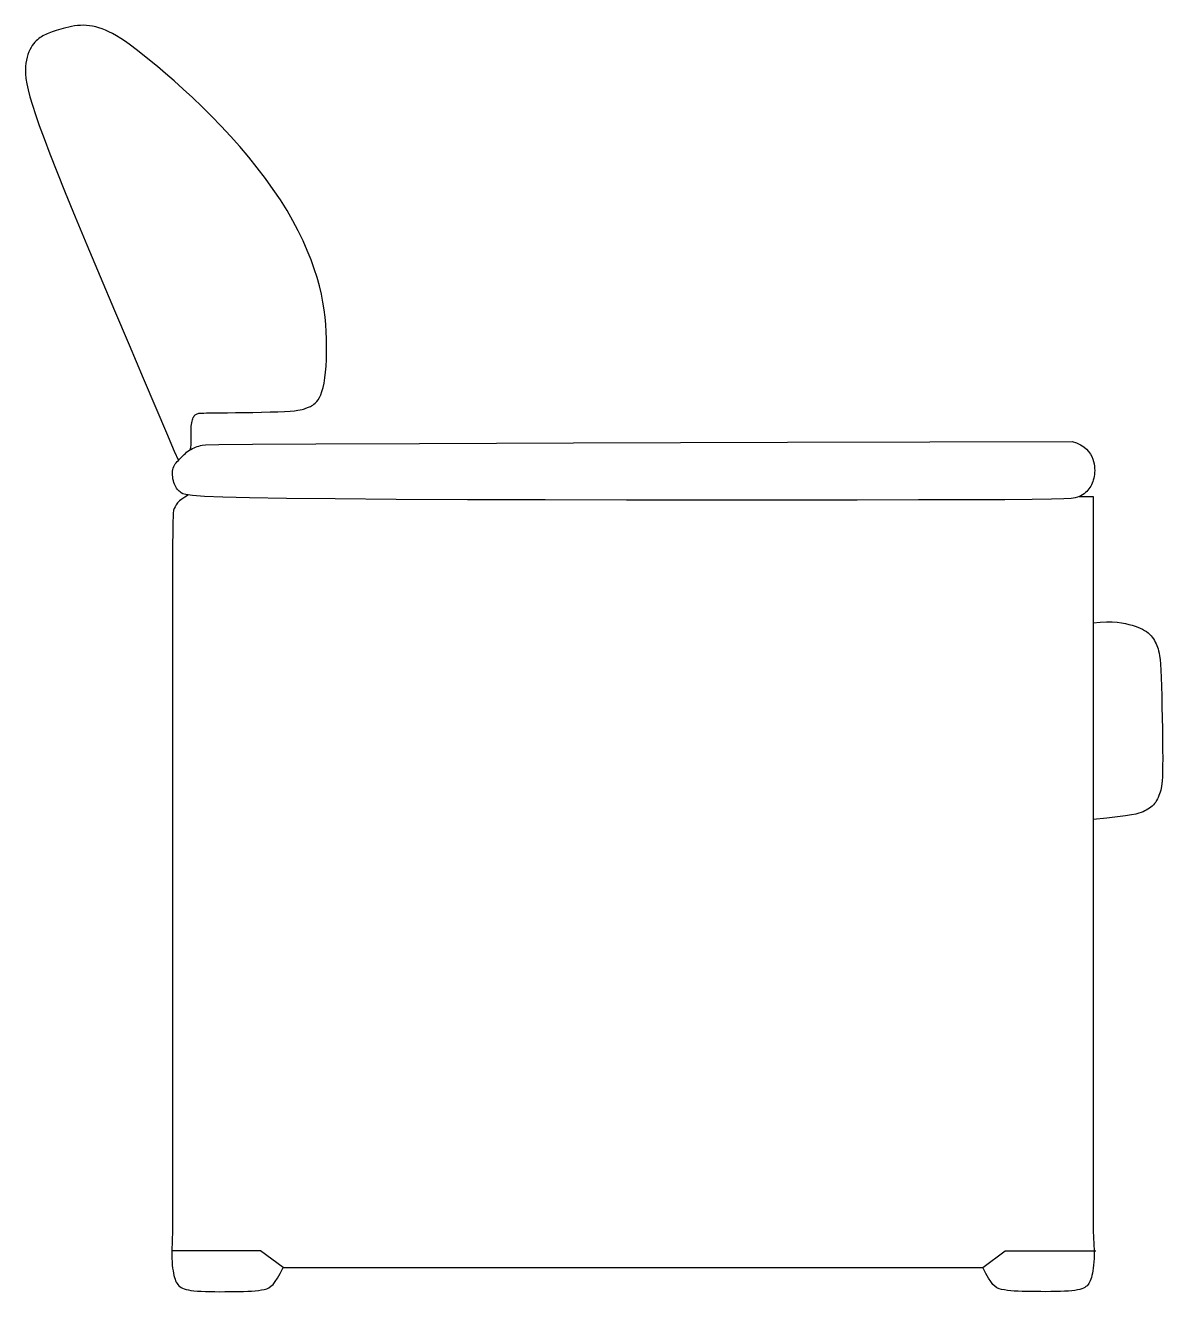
# Model space of a CAD drawing. Header units: millimetres. Extents: x 421 to 3085, y -1408 to 277.
# Drawn here: x 2977.1 to 3051.2, y -408.8 to -326.4 of the extents above; entities that cross this region are included whole.
import ezdxf

# ---------------------------------------------------------------- set-up
doc = ezdxf.new("R2010")
doc.units = ezdxf.units.MM

msp = doc.modelspace()

# ---------------------------------------------------------------- linework, layer by layer
at = {"color": 18, "linetype": 'Continuous', "true_color": 0x000000}
msp.add_line((2993.875, -407.276), (3039.454, -407.276), dxfattribs=at)
for points in [[(2987.831, -354.005), (2987.864, -353.848), (2987.884, -353.686), (2987.894, -353.521), (2987.896, -353.355), (2987.893, -353.191), (2987.888, -353.031), (2987.883, -352.877), (2987.882, -352.73), (2987.886, -352.594), (2987.895, -352.467), (2987.909, -352.351), (2987.927, -352.244), (2987.948, -352.147), (2987.972, -352.06), (2987.998, -351.983), (2988.026, -351.915), (2988.055, -351.856), (2988.086, -351.806), (2988.119, -351.764), (2988.155, -351.729), (2988.194, -351.701), (2988.238, -351.678), (2988.286, -351.659), (2988.34, -351.644), (2988.401, -351.633), (2988.478, -351.624), (2988.58, -351.618), (2988.718, -351.612), (2988.9, -351.608), (2989.137, -351.605), (2989.437, -351.601), (2989.811, -351.597), (2990.264, -351.592), (2990.778, -351.586), (2991.333, -351.578), (2991.908, -351.569), (2992.481, -351.557), (2993.03, -351.543), (2993.535, -351.527), (2993.975, -351.508), (2994.333, -351.485), (2994.615, -351.461), (2994.832, -351.435), (2994.994, -351.408), (2995.113, -351.381), (2995.199, -351.355), (2995.264, -351.331), (2995.318, -351.309), (2995.37, -351.29), (2995.423, -351.273), (2995.477, -351.255), (2995.534, -351.235), (2995.595, -351.211), (2995.66, -351.181), (2995.73, -351.143), (2995.806, -351.096), (2995.889, -351.038), (2995.976, -350.964), (2996.066, -350.87), (2996.157, -350.752), (2996.246, -350.607), (2996.332, -350.429), (2996.412, -350.215), (2996.484, -349.961), (2996.547, -349.664), (2996.6, -349.328), (2996.643, -348.958), (2996.676, -348.559), (2996.699, -348.136), (2996.712, -347.696), (2996.715, -347.242), (2996.708, -346.78), (2996.69, -346.315), (2996.66, -345.845), (2996.615, -345.368), (2996.553, -344.881), (2996.472, -344.382), (2996.37, -343.868), (2996.243, -343.338), (2996.09, -342.788), (2995.909, -342.218), (2995.698, -341.627), (2995.455, -341.017), (2995.179, -340.39), (2994.867, -339.746), (2994.519, -339.089), (2994.133, -338.418), (2993.706, -337.736), (2993.239, -337.044), (2992.735, -336.346), (2992.199, -335.647), (2991.637, -334.95), (2991.053, -334.261), (2990.452, -333.583), (2989.84, -332.921), (2989.221, -332.278), (2988.6, -331.66), (2987.984, -331.069), (2987.379, -330.508), (2986.79, -329.98), (2986.224, -329.487), (2985.688, -329.034), (2985.186, -328.622), (2984.726, -328.254), (2984.311, -327.932), (2983.939, -327.654), (2983.604, -327.415), (2983.302, -327.212), (2983.026, -327.039), (2982.772, -326.895), (2982.535, -326.773), (2982.31, -326.671), (2982.092, -326.585), (2981.88, -326.514), (2981.673, -326.458), (2981.47, -326.415), (2981.27, -326.384), (2981.072, -326.366), (2980.876, -326.36), (2980.681, -326.365), (2980.486, -326.379), (2980.292, -326.403), (2980.101, -326.434), (2979.914, -326.471), (2979.733, -326.513), (2979.56, -326.557), (2979.395, -326.602), (2979.241, -326.648), (2979.099, -326.692), (2978.967, -326.735), (2978.844, -326.777), (2978.73, -326.819), (2978.622, -326.862), (2978.519, -326.906), (2978.421, -326.951), (2978.326, -326.998), (2978.232, -327.047), (2978.14, -327.101), (2978.05, -327.159), (2977.961, -327.223), (2977.874, -327.295), (2977.789, -327.376), (2977.705, -327.466), (2977.623, -327.568), (2977.542, -327.682), (2977.465, -327.808), (2977.391, -327.946), (2977.323, -328.096), (2977.261, -328.259), (2977.206, -328.434), (2977.16, -328.62), (2977.125, -328.819), (2977.1, -329.031), (2977.091, -329.263), (2977.099, -329.524), (2977.131, -329.822), (2977.187, -330.166), (2977.274, -330.564), (2977.394, -331.025), (2977.551, -331.556), (2977.749, -332.17), (2977.998, -332.886), (2978.307, -333.729), (2978.687, -334.722), (2979.146, -335.887), (2979.695, -337.248), (2980.343, -338.83), (2981.1, -340.654), (2981.967, -342.721), (2982.901, -344.936), (2983.851, -347.181), (2984.767, -349.337), (2985.597, -351.285), (2986.289, -352.908), (2986.793, -354.087), (2987.056, -354.703)], [(3045.262, -353.458), (3045.562, -353.559), (3045.815, -353.679), (3046.027, -353.815), (3046.202, -353.963), (3046.343, -354.12), (3046.455, -354.283), (3046.543, -354.448), (3046.61, -354.612), (3046.662, -354.772), (3046.698, -354.928), (3046.722, -355.078), (3046.735, -355.223), (3046.737, -355.363), (3046.731, -355.497), (3046.718, -355.626), (3046.699, -355.749), (3046.676, -355.866), (3046.648, -355.977), (3046.616, -356.083), (3046.578, -356.185), (3046.534, -356.282), (3046.485, -356.375), (3046.429, -356.465), (3046.366, -356.552), (3046.297, -356.637), (3046.22, -356.718), (3046.135, -356.796), (3046.044, -356.869), (3045.946, -356.937), (3045.84, -356.999), (3045.728, -357.055), (3045.608, -357.103), (3045.464, -357.144), (3045.205, -357.178), (3044.725, -357.206), (3043.917, -357.228), (3042.674, -357.245), (3040.888, -357.258), (3038.452, -357.268), (3035.26, -357.276), (3031.259, -357.282), (3026.61, -357.285), (3021.531, -357.285), (3016.238, -357.281), (3010.948, -357.273), (3005.879, -357.259), (3001.246, -357.239), (2997.266, -357.212), (2994.102, -357.178), (2991.7, -357.137), (2989.952, -357.091), (2988.75, -357.04), (2987.986, -356.986), (2987.552, -356.929), (2987.341, -356.871), (2987.244, -356.813), (2987.171, -356.754), (2987.104, -356.695), (2987.043, -356.634), (2986.986, -356.569), (2986.935, -356.499), (2986.887, -356.421), (2986.844, -356.336), (2986.804, -356.241), (2986.767, -356.135), (2986.735, -356.02), (2986.708, -355.9), (2986.687, -355.776), (2986.674, -355.651), (2986.67, -355.528), (2986.675, -355.409), (2986.691, -355.297), (2986.719, -355.195), (2986.757, -355.1), (2986.805, -355.013), (2986.86, -354.93), (2986.922, -354.852), (2986.988, -354.776), (2987.058, -354.701), (2987.13, -354.625), (2987.203, -354.549), (2987.277, -354.471), (2987.353, -354.394), (2987.431, -354.317), (2987.512, -354.242), (2987.596, -354.17), (2987.683, -354.102), (2987.775, -354.039), (2987.872, -353.981), (2987.972, -353.928), (2988.076, -353.881), (2988.182, -353.838), (2988.29, -353.8), (2988.399, -353.767), (2988.508, -353.737), (2988.617, -353.712), (2988.833, -353.69), (2989.702, -353.67), (2991.878, -353.648), (2996.016, -353.625), (3002.769, -353.596), (3012.791, -353.56), (3026.737, -353.515), (3045.262, -353.458)], [(2987.71, -356.95), (2987.479, -357.084), (2987.287, -357.215), (2987.132, -357.343), (2987.008, -357.469), (2986.912, -357.592), (2986.839, -357.713), (2986.785, -357.831), (2986.746, -357.946), (2986.718, -358.148), (2986.698, -358.888), (2986.686, -360.706), (2986.68, -364.142), (2986.678, -369.736), (2986.678, -378.03), (2986.68, -389.562), (2986.68, -404.875)], [(3045.728, -357.055), (3046.648, -357.055), (3046.648, -404.875)], [(3046.648, -365.275), (3047.104, -365.232), (3047.511, -365.214), (3047.873, -365.217), (3048.194, -365.238), (3048.48, -365.274), (3048.736, -365.321), (3048.965, -365.377), (3049.173, -365.437), (3049.365, -365.5), (3049.54, -365.564), (3049.701, -365.631), (3049.848, -365.702), (3049.982, -365.775), (3050.104, -365.853), (3050.214, -365.936), (3050.314, -366.024), (3050.405, -366.117), (3050.486, -366.215), (3050.559, -366.317), (3050.625, -366.422), (3050.684, -366.53), (3050.737, -366.64), (3050.784, -366.751), (3050.827, -366.861), (3050.867, -366.974), (3050.902, -367.099), (3050.935, -367.249), (3050.965, -367.437), (3050.992, -367.676), (3051.017, -367.98), (3051.04, -368.361), (3051.062, -368.832), (3051.083, -369.399), (3051.103, -370.045), (3051.12, -370.742), (3051.135, -371.466), (3051.148, -372.191), (3051.157, -372.892), (3051.163, -373.543), (3051.165, -374.118), (3051.162, -374.599), (3051.156, -374.992), (3051.145, -375.309), (3051.131, -375.562), (3051.112, -375.764), (3051.09, -375.927), (3051.065, -376.064), (3051.035, -376.186), (3051.003, -376.305), (3050.966, -376.422), (3050.925, -376.536), (3050.88, -376.647), (3050.829, -376.754), (3050.773, -376.856), (3050.71, -376.954), (3050.641, -377.045), (3050.565, -377.131), (3050.483, -377.211), (3050.394, -377.285), (3050.301, -377.354), (3050.202, -377.418), (3050.1, -377.478), (3049.993, -377.534), (3049.884, -377.587), (3049.767, -377.637), (3049.621, -377.686), (3049.42, -377.736), (3049.136, -377.791), (3048.743, -377.852), (3048.216, -377.922), (3047.526, -378.003), (3046.648, -378.097)], [(2993.875, -407.276), (2992.414, -406.174), (2986.635, -406.174)], [(3039.454, -407.276), (3040.914, -406.174), (3046.804, -406.174)]]:
    msp.add_lwpolyline(points, dxfattribs=at)
at = {"color": 18, "true_color": 0x000000}
for points in [[(2986.68, -404.875), (2986.635, -406.174)], [(3046.648, -404.875), (3046.694, -406.174)], [(2986.635, -406.174), (2986.63, -406.438), (2986.634, -406.683), (2986.644, -406.909), (2986.661, -407.118), (2986.684, -407.309), (2986.71, -407.484), (2986.74, -407.644), (2986.772, -407.788), (2986.805, -407.917), (2986.84, -408.034), (2986.879, -408.138), (2986.922, -408.231), (2986.97, -408.314), (2987.025, -408.388), (2987.087, -408.455), (2987.157, -408.515), (2987.237, -408.569), (2987.33, -408.618), (2987.437, -408.662), (2987.562, -408.701), (2987.708, -408.735), (2987.877, -408.764), (2988.072, -408.788), (2988.295, -408.807), (2988.549, -408.822), (2988.828, -408.833), (2989.128, -408.84), (2989.441, -408.844), (2989.764, -408.845), (2990.089, -408.844), (2990.411, -408.841), (2990.724, -408.837), (2991.023, -408.832), (2991.308, -408.825), (2991.576, -408.815), (2991.828, -408.802), (2992.062, -408.785), (2992.278, -408.762), (2992.475, -408.733), (2992.652, -408.697), (2992.81, -408.652), (2992.954, -408.588), (2993.09, -408.497), (2993.225, -408.368), (2993.365, -408.191), (2993.515, -407.957), (2993.683, -407.655), (2993.875, -407.276)], [(3046.694, -406.174), (3046.698, -406.438), (3046.695, -406.683), (3046.684, -406.909), (3046.667, -407.118), (3046.645, -407.309), (3046.618, -407.484), (3046.589, -407.644), (3046.557, -407.788), (3046.524, -407.917), (3046.488, -408.034), (3046.45, -408.138), (3046.407, -408.231), (3046.358, -408.314), (3046.304, -408.388), (3046.242, -408.455), (3046.171, -408.515), (3046.091, -408.569), (3045.999, -408.618), (3045.891, -408.662), (3045.766, -408.701), (3045.621, -408.735), (3045.452, -408.764), (3045.257, -408.788), (3045.033, -408.807), (3044.78, -408.822), (3044.5, -408.833), (3044.201, -408.84), (3043.887, -408.844), (3043.565, -408.845), (3043.24, -408.844), (3042.918, -408.841), (3042.605, -408.837), (3042.305, -408.832), (3042.021, -408.825), (3041.752, -408.815), (3041.501, -408.802), (3041.267, -408.785), (3041.051, -408.762), (3040.854, -408.733), (3040.676, -408.697), (3040.518, -408.652), (3040.374, -408.588), (3040.238, -408.497), (3040.103, -408.368), (3039.964, -408.191), (3039.813, -407.957), (3039.645, -407.655), (3039.454, -407.276)]]:
    msp.add_lwpolyline(points, dxfattribs=at)

doc.saveas('drawing.dxf')
